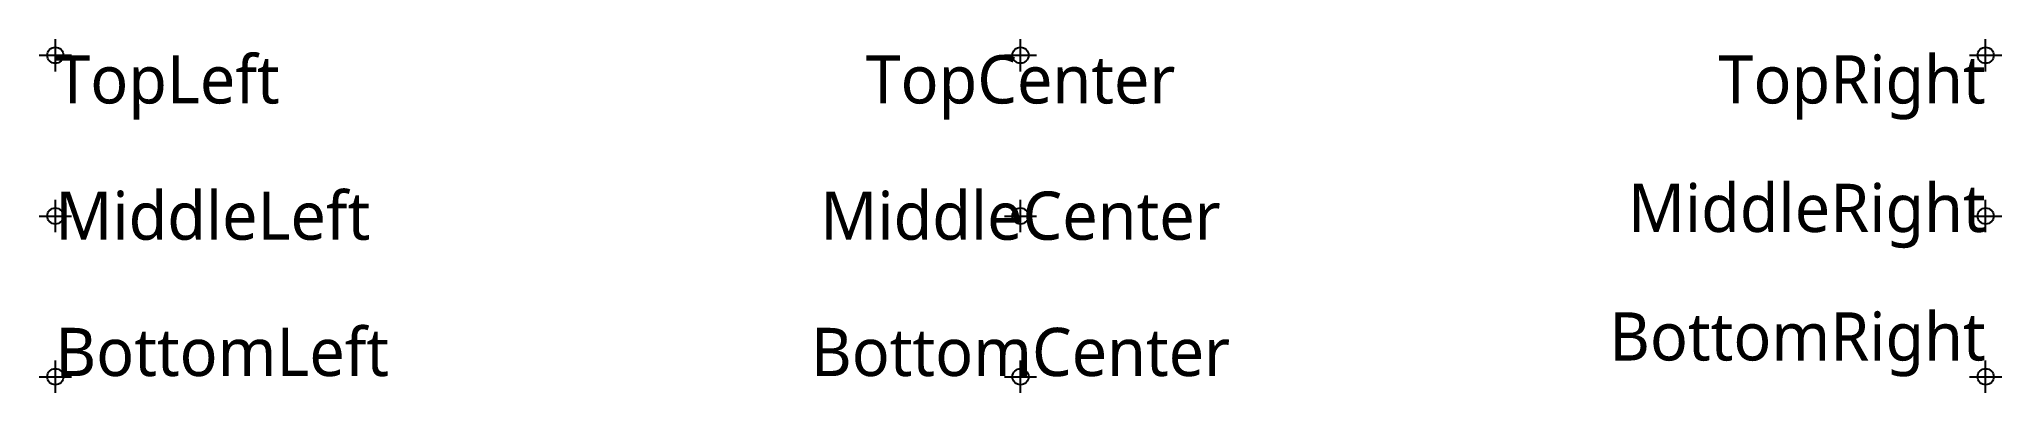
# Model space of a CAD drawing. Header units: millimetres. Extents: x 29 to 151, y 19 to 41.
import ezdxf

# ---------------------------------------------------------------- set-up
doc = ezdxf.new("R2010")
doc.units = ezdxf.units.MM
doc.header["$PDMODE"] = 34
doc.layers.get('0').update_dxf_attribs({"lineweight": 25})
doc.styles.add('textstyle11', font='')
doc.styles.add('textstyle12', font='')
doc.styles.add('textstyle13', font='')
doc.styles.add('textstyle14', font='')
doc.styles.add('textstyle15', font='')
doc.styles.add('textstyle16', font='')
doc.styles.add('textstyle17', font='')
doc.styles.add('textstyle18', font='')
doc.styles.add('textstyle19', font='')
doc.styles.get('textstyle11').set_extended_font_data('Noto Sans')
doc.styles.get('textstyle12').set_extended_font_data('Noto Sans')
doc.styles.get('textstyle13').set_extended_font_data('Noto Sans')
doc.styles.get('textstyle14').set_extended_font_data('Noto Sans')
doc.styles.get('textstyle15').set_extended_font_data('Noto Sans')
doc.styles.get('textstyle16').set_extended_font_data('Noto Sans')
doc.styles.get('textstyle17').set_extended_font_data('Noto Sans')
doc.styles.get('textstyle18').set_extended_font_data('Noto Sans')
doc.styles.get('textstyle19').set_extended_font_data('Noto Sans')

msp = doc.modelspace()

# ---------------------------------------------------------------- linework, layer by layer
for p in [(30, 40), (90, 40), (150, 40), (30, 30), (90, 30), (150, 30), (30, 20), (90, 20), (150, 20)]:
    msp.add_point(p)

# ---------------------------------------------------------------- texts
at = {"char_height": 3, "line_spacing_factor": 1.2}
for s, insert, attachment_point, style in [('TopLeft', (30, 40), 1, 'textstyle11'), ('TopCenter', (90, 40), 2, 'textstyle12'), ('TopRight', (150, 40), 3, 'textstyle13'), ('MiddleLeft', (30, 30), 4, 'textstyle14'), ('MiddleRight', (150, 30), 6, 'textstyle18'), ('MiddleCenter', (90, 30), 5, 'textstyle16'), ('BottomLeft', (30, 20), 7, 'textstyle15'), ('BottomRight', (150, 20), 9, 'textstyle19'), ('BottomCenter', (90, 20), 8, 'textstyle17')]:
    msp.add_mtext(s, dxfattribs=dict(at, insert=insert, attachment_point=attachment_point, style=style))

doc.saveas('drawing.dxf')
